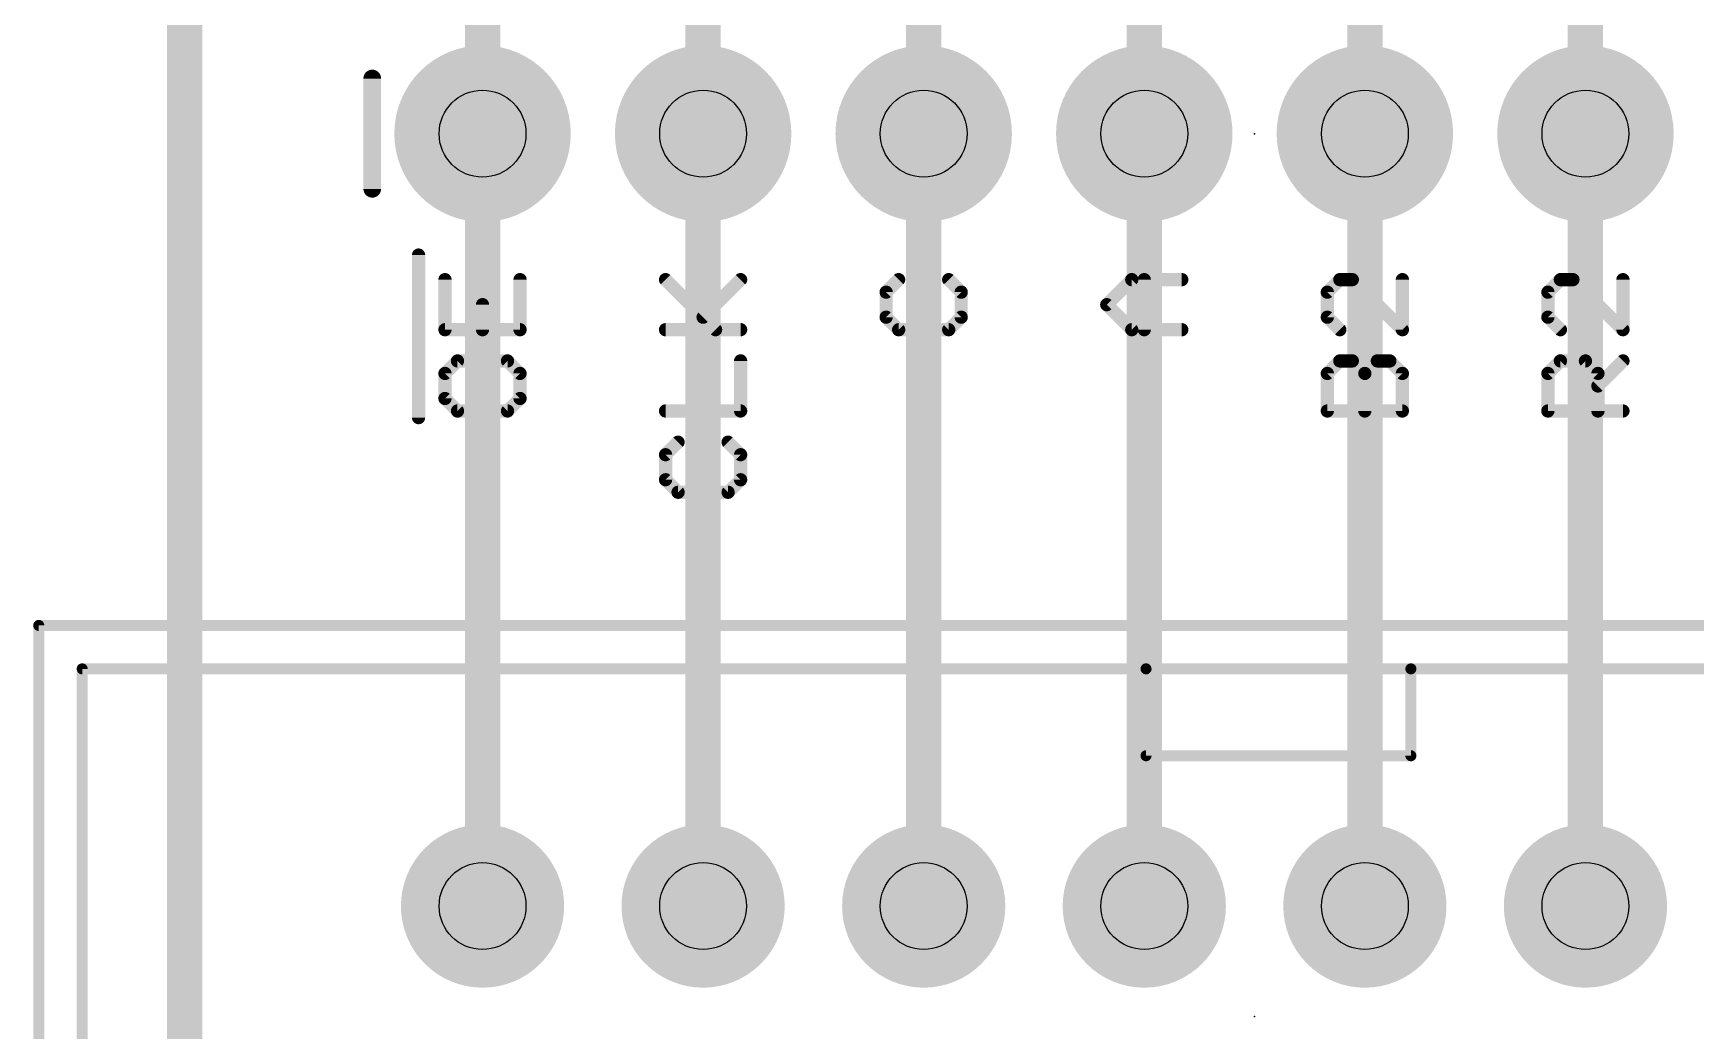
# Model space of a CAD drawing. Extents: x -15 to 76.8, y -9.1 to 59.1.
# Drawn here: x 24.04 to 43.18, y 26.5 to 37.99 of the extents above; entities that cross this region are included whole.
import ezdxf

# ---------------------------------------------------------------- set-up
doc = ezdxf.new("R2010")
doc.units = 0
for name, color, linetype in [('1', 12, 'CONTINUOUS'), ('16', 5, 'CONTINUOUS'), ('17', 110, 'CONTINUOUS'), ('21', 40, 'CONTINUOUS'), ('23', 53, 'CONTINUOUS'), ('29', 253, 'CONTINUOUS'), ('44', 253, 'CONTINUOUS'), ('51', 253, 'CONTINUOUS')]:
    doc.layers.add(name, color=color, linetype=linetype)

# ---------------------------------------------------------------- blocks, each defined once
blk = doc.blocks.new('RECT')
blk.add_solid([(-0.5, -0.5), (0.5, -0.5), (-0.5, 0.5), (0.5, 0.5)])
blk = doc.blocks.new('ROUNDP')
at = {"const_width": 0.5}
blk.add_lwpolyline([(0, -0.25, 1), (0, 0.25, 1), (0, -0.25)], format="xyb", dxfattribs=at)

msp = doc.modelspace()

# ---------------------------------------------------------------- linework, layer by layer
at = {"layer": '1', "const_width": 0.4064}
for points in [[(29.21, 39.116), (29.21, 36.83)], [(31.75, 39.116), (31.75, 36.83)], [(34.29, 39.116), (34.29, 36.83)], [(36.83, 39.116), (36.83, 36.83)], [(39.37, 39.116), (39.37, 36.83)], [(41.91, 39.116), (41.91, 36.83)]]:
    msp.add_lwpolyline(points, dxfattribs=at)
at = {"layer": '1', "const_width": 0.2032}
for points in [[(29.1084, 36.83, 1), (29.3116, 36.83)], [(31.6484, 36.83, 1), (31.8516, 36.83)], [(34.1884, 36.83, 1), (34.3916, 36.83)], [(36.7284, 36.83, 1), (36.9316, 36.83)], [(39.2684, 36.83, 1), (39.4716, 36.83)], [(41.8084, 36.83, 1), (42.0116, 36.83)]]:
    msp.add_lwpolyline(points, format="xyb", dxfattribs=at)
at = {"layer": '16', "const_width": 0.4064}
for points in [[(25.781, 41.783), (25.781, 15.367)], [(29.21, 27.94), (29.21, 36.83)], [(31.75, 27.94), (31.75, 36.83)], [(34.29, 27.94), (34.29, 36.83)], [(36.83, 27.94), (36.83, 36.83)], [(39.37, 36.83), (39.37, 27.94)], [(41.91, 27.94), (41.91, 36.83)]]:
    msp.add_lwpolyline(points, dxfattribs=at)
at = {"layer": '16', "const_width": 0.2032}
for points in [[(29.3116, 36.83, 1), (29.1084, 36.83)], [(31.8516, 36.83, 1), (31.6484, 36.83)], [(34.3916, 36.83, 1), (34.1884, 36.83)], [(36.9316, 36.83, 1), (36.7284, 36.83)], [(39.4716, 36.83, 1), (39.2684, 36.83)], [(42.0116, 36.83, 1), (41.8084, 36.83)], [(29.1084, 27.94, 1), (29.3116, 27.94)], [(31.6484, 27.94, 1), (31.8516, 27.94)], [(34.1884, 27.94, 1), (34.3916, 27.94)], [(36.7284, 27.94, 1), (36.9316, 27.94)], [(39.2684, 27.94, 1), (39.4716, 27.94)], [(41.8084, 27.94, 1), (42.0116, 27.94)]]:
    msp.add_lwpolyline(points, format="xyb", dxfattribs=at)
at = {"layer": '21'}
for points, const_width in [([(28.4734, 33.562), (28.4734, 35.433)], 0.1524), ([(28.7775, 35.1499), (28.7775, 34.5737)], 0.1524), ([(29.6418, 34.5737), (29.6418, 35.1499)], 0.1524), ([(31.8937, 34.5737), (31.3175, 35.1499)], 0.1524), ([(31.7496, 34.7177), (32.1818, 35.1499)], 0.1524), ([(34.0015, 35.1499), (33.8575, 35.0059)], 0.1524), ([(34.7218, 35.0059), (34.5777, 35.1499)], 0.1524), ([(36.3975, 34.8618), (36.6856, 35.1499)], 0.1524), ([(36.6856, 35.1499), (37.2618, 35.1499)], 0.1524), ([(36.8296, 34.5737), (36.8296, 35.1499)], 0.1524), ([(39.0815, 35.1499), (38.9375, 35.0059)], 0.1524), ([(39.2256, 35.1499), (39.0815, 35.1499)], 0.1524), ([(39.8018, 34.5737), (39.2256, 35.1499)], 0.1524), ([(39.8018, 35.1499), (39.8018, 34.5737)], 0.1524), ([(41.6215, 35.1499), (41.4775, 35.0059)], 0.1524), ([(41.7656, 35.1499), (41.6215, 35.1499)], 0.1524), ([(42.3418, 34.5737), (41.7656, 35.1499)], 0.1524), ([(42.3418, 35.1499), (42.3418, 34.5737)], 0.1524), ([(33.8575, 35.0059), (33.8575, 34.7177)], 0.1524), ([(34.7218, 34.7177), (34.7218, 35.0059)], 0.1524), ([(38.9375, 35.0059), (38.9375, 34.7177)], 0.1524), ([(41.4775, 35.0059), (41.4775, 34.7177)], 0.1524), ([(29.2096, 34.5737), (29.2096, 34.8618)], 0.1524), ([(36.6856, 34.5737), (36.3975, 34.8618)], 0.1524), ([(28.7775, 34.5737), (29.6418, 34.5737)], 0.1524), ([(31.3175, 34.5737), (32.1818, 34.5737)], 0.1524), ([(33.8575, 34.7177), (34.0015, 34.5737)], 0.1524), ([(34.0015, 34.5737), (34.5777, 34.5737)], 0.1524), ([(34.5777, 34.5737), (34.7218, 34.7177)], 0.1524), ([(37.2618, 34.5737), (36.6856, 34.5737)], 0.1524), ([(38.9375, 34.7177), (39.0815, 34.5737)], 0.1524), ([(41.4775, 34.7177), (41.6215, 34.5737)], 0.1524), ([(28.9215, 34.2144), (28.7775, 34.0703)], 0.1524), ([(29.4977, 34.2144), (28.9215, 34.2144)], 0.1524), ([(29.6418, 34.0703), (29.4977, 34.2144)], 0.1524), ([(32.1818, 33.6382), (32.1818, 34.2144)], 0.1524), ([(38.9375, 34.0703), (39.0815, 34.2144)], 0.1524), ([(39.0815, 34.2144), (39.2256, 34.2144)], 0.1524), ([(39.2256, 34.2144), (39.3696, 34.0703)], 0.1524), ([(39.3696, 34.0703), (39.5137, 34.2144)], 0.1524), ([(39.5137, 34.2144), (39.6577, 34.2144)], 0.1524), ([(39.6577, 34.2144), (39.8018, 34.0703)], 0.1524), ([(41.4775, 34.0703), (41.6215, 34.2144)], 0.1524), ([(41.6215, 34.2144), (41.9096, 34.2144)], 0.1524), ([(41.9096, 34.2144), (42.0537, 34.0703)], 0.1524), ([(42.0537, 33.9263), (42.3418, 34.2144)], 0.1524), ([(28.7775, 34.0703), (28.7775, 33.7822)], 0.1524), ([(29.6418, 33.7822), (29.6418, 34.0703)], 0.1524), ([(38.9375, 33.6382), (38.9375, 34.0703)], 0.1524), ([(39.3696, 33.6382), (39.3696, 34.0703)], 0.1524), ([(39.8018, 34.0703), (39.8018, 33.6382)], 0.1524), ([(41.4775, 33.6382), (41.4775, 34.0703)], 0.1524), ([(42.0537, 34.0703), (42.0537, 33.6382)], 0.1524), ([(28.7775, 33.7822), (28.9215, 33.6382)], 0.1524), ([(28.9215, 33.6382), (29.4977, 33.6382)], 0.1524), ([(29.4977, 33.6382), (29.6418, 33.7822)], 0.1524), ([(31.3175, 33.6382), (32.1818, 33.6382)], 0.1524), ([(39.8018, 33.6382), (38.9375, 33.6382)], 0.1524), ([(42.3418, 33.6382), (41.4775, 33.6382)], 0.1524), ([(31.4615, 33.2789), (31.3175, 33.1348)], 0.1524), ([(32.1818, 33.1348), (32.0377, 33.2789)], 0.1524), ([(31.3175, 33.1348), (31.3175, 32.8467)], 0.1524), ([(32.1818, 32.8467), (32.1818, 33.1348)], 0.1524), ([(31.3175, 32.8467), (31.4615, 32.7026)], 0.1524), ([(31.4615, 32.7026), (32.0377, 32.7026)], 0.1524), ([(32.0377, 32.7026), (32.1818, 32.8467)], 0.1524), ([(52.1, 31.17), (24.1, 31.17)], 0.127), ([(24.1, 31.17), (24.1, 22.17)], 0.127), ([(36.85, 30.67), (24.6, 30.67)], 0.127), ([(24.6, 30.67), (24.6, 22.67)], 0.127), ([(39.9, 30.67), (36.85, 30.67)], 0.127), ([(36.85, 29.67), (36.85, 30.67)], 0.127), ([(51.6, 30.67), (39.9, 30.67)], 0.127), ([(39.9, 30.67), (39.9, 29.67)], 0.127), ([(39.9, 29.67), (36.85, 29.67)], 0.127)]:
    msp.add_lwpolyline(points, dxfattribs=dict(at, const_width=const_width))
for points, const_width in [([(28.5115, 35.433, 1), (28.4353, 35.433)], 0.0762), ([(28.8156, 35.1499, 1), (28.7394, 35.1499)], 0.0762), ([(29.6799, 35.1499, 1), (29.6037, 35.1499)], 0.0762), ([(31.3444, 35.1768, 1), (31.2905, 35.123)], 0.0762), ([(32.2087, 35.123, 1), (32.1549, 35.1768)], 0.0762), ([(34.0285, 35.123, 1), (33.9746, 35.1768)], 0.0762), ([(34.6047, 35.1768, 1), (34.5508, 35.123)], 0.0762), ([(36.6856, 35.188, 1), (36.6856, 35.1118)], 0.0762), ([(36.7125, 35.123, 1), (36.6586, 35.1768)], 0.0762), ([(36.8677, 35.1499, 1), (36.7915, 35.1499)], 0.0762), ([(37.2618, 35.1118, 1), (37.2618, 35.188)], 0.0762), ([(39.0815, 35.188, 1), (39.0815, 35.1118)], 0.0762), ([(39.1085, 35.123, 1), (39.0546, 35.1768)], 0.0762), ([(39.2525, 35.1768, 1), (39.1986, 35.123)], 0.0762), ([(39.2256, 35.1118, 1), (39.2256, 35.188)], 0.0762), ([(39.8399, 35.1499, 1), (39.7637, 35.1499)], 0.0762), ([(41.6215, 35.188, 1), (41.6215, 35.1118)], 0.0762), ([(41.6485, 35.123, 1), (41.5946, 35.1768)], 0.0762), ([(41.7925, 35.1768, 1), (41.7386, 35.123)], 0.0762), ([(41.7656, 35.1118, 1), (41.7656, 35.188)], 0.0762), ([(42.3799, 35.1499, 1), (42.3037, 35.1499)], 0.0762), ([(33.8305, 35.0328, 1), (33.8844, 34.9789)], 0.0762), ([(33.8956, 35.0059, 1), (33.8194, 35.0059)], 0.0762), ([(34.7599, 35.0059, 1), (34.6837, 35.0059)], 0.0762), ([(34.6949, 34.9789, 1), (34.7487, 35.0328)], 0.0762), ([(38.9105, 35.0328, 1), (38.9644, 34.9789)], 0.0762), ([(38.9756, 35.0059, 1), (38.8994, 35.0059)], 0.0762), ([(41.4505, 35.0328, 1), (41.5044, 34.9789)], 0.0762), ([(41.5156, 35.0059, 1), (41.4394, 35.0059)], 0.0762), ([(29.2477, 34.8618, 1), (29.1715, 34.8618)], 0.0762), ([(36.4244, 34.8887, 1), (36.3705, 34.8349)], 0.0762), ([(36.3705, 34.8887, 1), (36.4244, 34.8349)], 0.0762), ([(28.7775, 34.6118, 1), (28.7775, 34.5356)], 0.0762), ([(29.6418, 34.5356, 1), (29.6418, 34.6118)], 0.0762), ([(31.3175, 34.6118, 1), (31.3175, 34.5356)], 0.0762), ([(31.7227, 34.7447, 1), (31.7766, 34.6908)], 0.0762), ([(32.1818, 34.5356, 1), (32.1818, 34.6118)], 0.0762), ([(33.8844, 34.7447, 1), (33.8305, 34.6908)], 0.0762), ([(33.8194, 34.7177, 1), (33.8956, 34.7177)], 0.0762), ([(34.0015, 34.6118, 1), (34.0015, 34.5356)], 0.0762), ([(34.5777, 34.5356, 1), (34.5777, 34.6118)], 0.0762), ([(34.6837, 34.7177, 1), (34.7599, 34.7177)], 0.0762), ([(34.7487, 34.6908, 1), (34.6949, 34.7447)], 0.0762), ([(36.6856, 34.6118, 1), (36.6856, 34.5356)], 0.0762), ([(37.2618, 34.5356, 1), (37.2618, 34.6118)], 0.0762), ([(38.9644, 34.7447, 1), (38.9105, 34.6908)], 0.0762), ([(38.8994, 34.7177, 1), (38.9756, 34.7177)], 0.0762), ([(41.5044, 34.7447, 1), (41.4505, 34.6908)], 0.0762), ([(41.4394, 34.7177, 1), (41.5156, 34.7177)], 0.0762), ([(28.7394, 34.5737, 1), (28.8156, 34.5737)], 0.0762), ([(29.1715, 34.5737, 1), (29.2477, 34.5737)], 0.0762), ([(29.6037, 34.5737, 1), (29.6799, 34.5737)], 0.0762), ([(31.8667, 34.5467, 1), (31.9206, 34.6006)], 0.0762), ([(33.9746, 34.5467, 1), (34.0285, 34.6006)], 0.0762), ([(34.5508, 34.6006, 1), (34.6047, 34.5467)], 0.0762), ([(36.6586, 34.5467, 1), (36.7125, 34.6006)], 0.0762), ([(36.7915, 34.5737, 1), (36.8677, 34.5737)], 0.0762), ([(39.0546, 34.5467, 1), (39.1085, 34.6006)], 0.0762), ([(39.7637, 34.5737, 1), (39.8399, 34.5737)], 0.0762), ([(39.7749, 34.5467, 1), (39.8287, 34.6006)], 0.0762), ([(41.5946, 34.5467, 1), (41.6485, 34.6006)], 0.0762), ([(42.3037, 34.5737, 1), (42.3799, 34.5737)], 0.0762), ([(42.3149, 34.5467, 1), (42.3687, 34.6006)], 0.0762), ([(28.9215, 34.2525, 1), (28.9215, 34.1763)], 0.0762), ([(28.9485, 34.1874, 1), (28.8946, 34.2413)], 0.0762), ([(29.5247, 34.2413, 1), (29.4708, 34.1874)], 0.0762), ([(29.4977, 34.1763, 1), (29.4977, 34.2525)], 0.0762), ([(32.2199, 34.2144, 1), (32.1437, 34.2144)], 0.0762), ([(39.0815, 34.2525, 1), (39.0815, 34.1763)], 0.0762), ([(39.1085, 34.1874, 1), (39.0546, 34.2413)], 0.0762), ([(39.2525, 34.2413, 1), (39.1986, 34.1874)], 0.0762), ([(39.2256, 34.1763, 1), (39.2256, 34.2525)], 0.0762), ([(39.5137, 34.2525, 1), (39.5137, 34.1763)], 0.0762), ([(39.5406, 34.1874, 1), (39.4867, 34.2413)], 0.0762), ([(39.6847, 34.2413, 1), (39.6308, 34.1874)], 0.0762), ([(39.6577, 34.1763, 1), (39.6577, 34.2525)], 0.0762), ([(41.6215, 34.2525, 1), (41.6215, 34.1763)], 0.0762), ([(41.6485, 34.1874, 1), (41.5946, 34.2413)], 0.0762), ([(41.9366, 34.2413, 1), (41.8827, 34.1874)], 0.0762), ([(41.9096, 34.1763, 1), (41.9096, 34.2525)], 0.0762), ([(42.3687, 34.1874, 1), (42.3149, 34.2413)], 0.0762), ([(28.7505, 34.0973, 1), (28.8044, 34.0434)], 0.0762), ([(28.8156, 34.0703, 1), (28.7394, 34.0703)], 0.0762), ([(29.6799, 34.0703, 1), (29.6037, 34.0703)], 0.0762), ([(29.6149, 34.0434, 1), (29.6687, 34.0973)], 0.0762), ([(38.9105, 34.0973, 1), (38.9644, 34.0434)], 0.0762), ([(38.9756, 34.0703, 1), (38.8994, 34.0703)], 0.0762), ([(39.4077, 34.0703, 1), (39.3315, 34.0703)], 0.0762), ([(39.3427, 34.0973, 1), (39.3966, 34.0434)], 0.0762), ([(39.3427, 34.0434, 1), (39.3966, 34.0973)], 0.0762), ([(39.8399, 34.0703, 1), (39.7637, 34.0703)], 0.0762), ([(39.7749, 34.0434, 1), (39.8287, 34.0973)], 0.0762), ([(41.4505, 34.0973, 1), (41.5044, 34.0434)], 0.0762), ([(41.5156, 34.0703, 1), (41.4394, 34.0703)], 0.0762), ([(42.0918, 34.0703, 1), (42.0156, 34.0703)], 0.0762), ([(42.0267, 34.0434, 1), (42.0806, 34.0973)], 0.0762), ([(42.0267, 33.9532, 1), (42.0806, 33.8993)], 0.0762), ([(28.8044, 33.8092, 1), (28.7505, 33.7553)], 0.0762), ([(28.7394, 33.7822, 1), (28.8156, 33.7822)], 0.0762), ([(28.9215, 33.6763, 1), (28.9215, 33.6001)], 0.0762), ([(28.8946, 33.6112, 1), (28.9485, 33.6651)], 0.0762), ([(29.4708, 33.6651, 1), (29.5247, 33.6112)], 0.0762), ([(29.4977, 33.6001, 1), (29.4977, 33.6763)], 0.0762), ([(29.6037, 33.7822, 1), (29.6799, 33.7822)], 0.0762), ([(29.6687, 33.7553, 1), (29.6149, 33.8092)], 0.0762), ([(31.3175, 33.6763, 1), (31.3175, 33.6001)], 0.0762), ([(32.1818, 33.6001, 1), (32.1818, 33.6763)], 0.0762), ([(38.9375, 33.6763, 1), (38.9375, 33.6001)], 0.0762), ([(39.8018, 33.6001, 1), (39.8018, 33.6763)], 0.0762), ([(41.4775, 33.6763, 1), (41.4775, 33.6001)], 0.0762), ([(42.3418, 33.6001, 1), (42.3418, 33.6763)], 0.0762), ([(28.4353, 33.562, 1), (28.5115, 33.562)], 0.0762), ([(32.1437, 33.6382, 1), (32.2199, 33.6382)], 0.0762), ([(38.8994, 33.6382, 1), (38.9756, 33.6382)], 0.0762), ([(39.3315, 33.6382, 1), (39.4077, 33.6382)], 0.0762), ([(39.7637, 33.6382, 1), (39.8399, 33.6382)], 0.0762), ([(41.4394, 33.6382, 1), (41.5156, 33.6382)], 0.0762), ([(42.0156, 33.6382, 1), (42.0918, 33.6382)], 0.0762), ([(31.4885, 33.2519, 1), (31.4346, 33.3058)], 0.0762), ([(32.0647, 33.3058, 1), (32.0108, 33.2519)], 0.0762), ([(31.2905, 33.1618, 1), (31.3444, 33.1079)], 0.0762), ([(31.3556, 33.1348, 1), (31.2794, 33.1348)], 0.0762), ([(32.2199, 33.1348, 1), (32.1437, 33.1348)], 0.0762), ([(32.1549, 33.1079, 1), (32.2087, 33.1618)], 0.0762), ([(31.3444, 32.8736, 1), (31.2905, 32.8198)], 0.0762), ([(31.2794, 32.8467, 1), (31.3556, 32.8467)], 0.0762), ([(31.4615, 32.7407, 1), (31.4615, 32.6645)], 0.0762), ([(31.4346, 32.6757, 1), (31.4885, 32.7296)], 0.0762), ([(32.0108, 32.7296, 1), (32.0647, 32.6757)], 0.0762), ([(32.0377, 32.6645, 1), (32.0377, 32.7407)], 0.0762), ([(32.1437, 32.8467, 1), (32.2199, 32.8467)], 0.0762), ([(32.2087, 32.8198, 1), (32.1549, 32.8736)], 0.0762), ([(24.1, 31.2018, 1), (24.1, 31.1383)], 0.0635), ([(24.1318, 31.17, 1), (24.0683, 31.17)], 0.0635), ([(24.6, 30.7018, 1), (24.6, 30.6383)], 0.0635), ([(24.6318, 30.67, 1), (24.5683, 30.67)], 0.0635), ([(36.8818, 30.67, 1), (36.8182, 30.67)], 0.0635), ([(36.85, 30.7018, 1), (36.85, 30.6383)], 0.0635), ([(36.85, 30.6383, 1), (36.85, 30.7018)], 0.0635), ([(39.9318, 30.67, 1), (39.8682, 30.67)], 0.0635), ([(39.9, 30.7018, 1), (39.9, 30.6383)], 0.0635), ([(39.9, 30.6383, 1), (39.9, 30.7018)], 0.0635), ([(36.8182, 29.67, 1), (36.8818, 29.67)], 0.0635), ([(36.85, 29.7018, 1), (36.85, 29.6383)], 0.0635), ([(39.8682, 29.67, 1), (39.9318, 29.67)], 0.0635), ([(39.9, 29.6383, 1), (39.9, 29.7018)], 0.0635)]:
    msp.add_lwpolyline(points, format="xyb", dxfattribs=dict(at, const_width=const_width))
at = {"layer": '23'}
for p in [(38.1, 36.83), (38.1, 26.67)]:
    msp.add_point(p, dxfattribs=at)
at = {"layer": '44'}
for centre in [(29.21, 36.83), (31.75, 36.83), (34.29, 36.83), (36.83, 36.83), (39.37, 36.83), (41.91, 36.83), (29.21, 27.94), (31.75, 27.94), (34.29, 27.94), (36.83, 27.94), (39.37, 27.94), (41.91, 27.94)]:
    msp.add_circle(centre, 0.5, dxfattribs=at)
at = {"layer": '51', "const_width": 0.2032}
msp.add_lwpolyline([(27.94, 37.465), (27.94, 36.195)], dxfattribs=at)
at = {"layer": '51', "const_width": 0.1016}
for points in [[(27.9908, 37.465, 1), (27.8892, 37.465)], [(27.8892, 36.195, 1), (27.9908, 36.195)]]:
    msp.add_lwpolyline(points, format="xyb", dxfattribs=at)

# ---------------------------------------------------------------- block references
at = {"layer": '17'}
for p, xscale, yscale, rotation in [((29.21, 36.83), 1.9304, 1.9304, 90), ((29.21, 36.83), 1.9304, 1.9304, 90), ((31.75, 36.83), 1.9304, 1.9304, 90), ((31.75, 36.83), 1.9304, 1.9304, 90), ((34.29, 36.83), 1.9304, 1.9304, 90), ((34.29, 36.83), 1.9304, 1.9304, 90), ((36.83, 36.83), 1.9304, 1.9304, 90), ((36.83, 36.83), 1.9304, 1.9304, 90), ((39.37, 36.83), 1.9304, 1.9304, 90), ((39.37, 36.83), 1.9304, 1.9304, 90), ((41.91, 36.83), 1.9304, 1.9304, 90), ((41.91, 36.83), 1.9304, 1.9304, 90), ((29.21, 27.94), 1.778, 1.778, 180), ((29.21, 27.94), 1.778, 1.778, 180), ((31.75, 27.94), 1.778, 1.778, 180), ((31.75, 27.94), 1.778, 1.778, 180), ((34.29, 27.94), 1.778, 1.778, 180), ((34.29, 27.94), 1.778, 1.778, 180), ((36.83, 27.94), 1.778, 1.778, 180), ((36.83, 27.94), 1.778, 1.778, 180), ((39.37, 27.94), 1.778, 1.778, 180), ((39.37, 27.94), 1.778, 1.778, 180), ((41.91, 27.94), 1.778, 1.778, 180), ((41.91, 27.94), 1.778, 1.778, 180)]:
    msp.add_blockref('ROUNDP', p, dxfattribs=dict(at, xscale=xscale, yscale=yscale, rotation=rotation))
at = {"layer": '29'}
for p, xscale, yscale, rotation in [((29.21, 36.83), 2.032, 2.032, 90), ((31.75, 36.83), 2.032, 2.032, 90), ((34.29, 36.83), 2.032, 2.032, 90), ((36.83, 36.83), 2.032, 2.032, 90), ((39.37, 36.83), 2.032, 2.032, 90), ((41.91, 36.83), 2.032, 2.032, 90), ((29.21, 27.94), 1.8796, 1.8796, 180), ((31.75, 27.94), 1.8796, 1.8796, 180), ((34.29, 27.94), 1.8796, 1.8796, 180), ((36.83, 27.94), 1.8796, 1.8796, 180), ((39.37, 27.94), 1.8796, 1.8796, 180), ((41.91, 27.94), 1.8796, 1.8796, 180)]:
    msp.add_blockref('ROUNDP', p, dxfattribs=dict(at, xscale=xscale, yscale=yscale, rotation=rotation))
at = {"layer": '51', "xscale": 0.508, "yscale": 0.508}
for p in [(29.21, 36.83), (31.75, 36.83), (34.29, 36.83), (36.83, 36.83), (39.37, 36.83), (41.91, 36.83)]:
    msp.add_blockref('RECT', p, dxfattribs=at)
at = {"layer": '51', "xscale": 0.508, "yscale": 0.508, "rotation": 180}
for p in [(29.21, 27.94), (31.75, 27.94), (34.29, 27.94), (36.83, 27.94), (39.37, 27.94), (41.91, 27.94)]:
    msp.add_blockref('RECT', p, dxfattribs=at)

doc.saveas('drawing.dxf')
